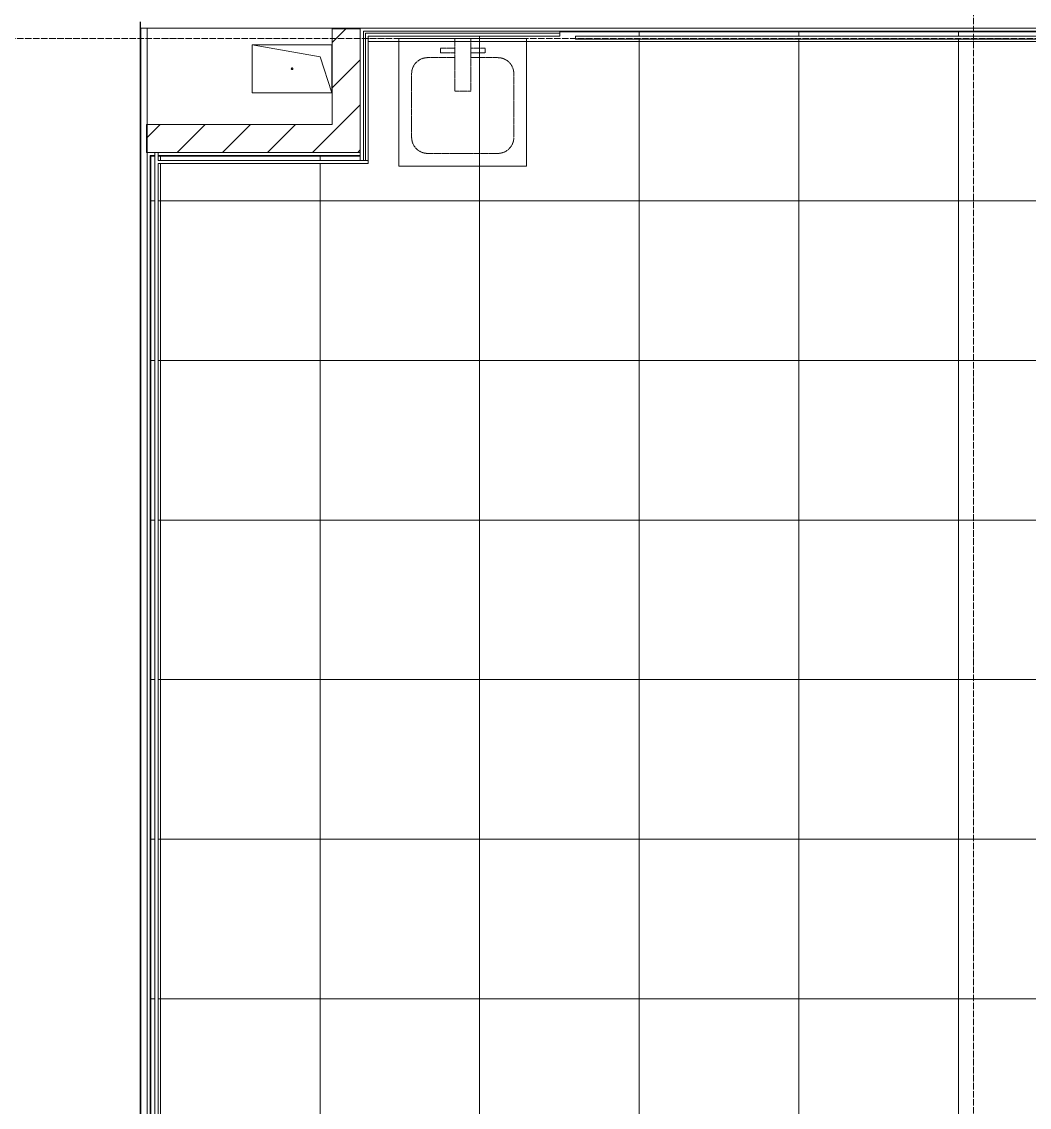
# Model space of a CAD drawing. Header units: millimetres. Extents: x -10915 to 60194, y -32941 to 46712.
# Drawn here: x 7168 to 10324, y 4946 to 8348 of the extents above; entities that cross this region are included whole.
import ezdxf

# ---------------------------------------------------------------- set-up
doc = ezdxf.new("R2010")
doc.units = ezdxf.units.MM
doc.linetypes.add('200_ШТРИХ_ш1п0_6_', pattern=[1.6, 1, -0.6])
doc.linetypes.add('ADSK_Линия сетки', pattern=[25, 20, -2.5, 0, -2.5])
for name, color, linetype, lineweight in [('Обобщенные модели', 7, 'Continuous', 18), ('Оси', 7, 'Continuous', 9), ('Перекрытие штриховка', 7, 'Continuous', 18), ('Сантехника', 7, 'Continuous', 18), ('Стены внутренние', 7, 'Continuous', 18), ('Стены несущие', 7, 'Continuous', 30), ('Стены отделка', 7, 'Continuous', 30), ('Стены штриховка', 7, 'Continuous', 9)]:
    doc.layers.add(name, color=color, linetype=linetype, lineweight=lineweight)
pattern_1 = [(45, (0, 0), (-70.7107, 70.7107), [])]

# ---------------------------------------------------------------- blocks, each defined once
blk = doc.blocks.new('GM_Отверстие прямоугольное _в плите_ - Отверстие-V33-План полов 2-го этажа')
at = {"layer": 'Обобщенные модели'}
for p, q in [((-75, -125), (-75, 125)), ((-75, 125), (75, 125)), ((75, 125), (-75, 125)), ((-75, 125), (-75, -125)), ((-37.5, 87.5), (75, 125)), ((75, 125), (75, -125)), ((75, -125), (75, 125)), ((-75, -125), (-37.5, 87.5)), ((75, -125), (-75, -125)), ((-75, -125), (75, -125))]:
    blk.add_line(p, q, dxfattribs=at)
for start, end in [(360, 180), (180, 360), (60, 165), (300, 360), (195, 270)]:
    blk.add_arc((0, 0), 2.5, start, end, dxfattribs=at)
blk = doc.blocks.new('SND_2D_Раковина - 400х400-V69-План полов 2-го этажа')
at = {"layer": 'Сантехника', "linetype": '200_ШТРИХ_ш1п0_6_'}
for p, q in [((200, 180), (-200, 180)), ((-200, 180), (-200, -220)), ((-200, -220), (-200, 180)), ((-200, 180), (200, 180)), ((-25, 180), (-25, 15)), ((25, 15), (25, 180)), ((200, -220), (200, 180)), ((200, 180), (200, -220)), ((-70, 150), (-25, 150)), ((-70, 135), (-70, 150)), ((70, 150), (25, 150)), ((70, 135), (70, 150)), ((-110, 120), (-25, 120)), ((-25, 135), (-70, 135)), ((25, 135), (70, 135)), ((25, 120), (110, 120)), ((-160, -130), (-160, 70)), ((160, 70), (160, -130)), ((-25, 15), (25, 15)), ((110, -180), (-110, -180)), ((-200, -220), (200, -220)), ((200, -220), (-200, -220))]:
    blk.add_line(p, q, dxfattribs=at)
for centre, start, end in [((-110, 70), 90, 180), ((110, 70), 0, 90), ((-110, -130), 180, 270), ((110, -130), 270, 0)]:
    blk.add_arc(centre, 50, start, end, dxfattribs=at)

msp = doc.modelspace()

# ---------------------------------------------------------------- hatches: boundary and pattern name
at = {"layer": 'Перекрытие штриховка', "lineweight": 9, "true_color": 0x787878}
h = msp.add_hatch(dxfattribs=at)
h.set_pattern_fill('FP_65', color=8, style=0, pattern_type=2)
h.set_pattern_definition([(0, (33102.2, 9285.6), (0, 500), []), (90, (33102.2, 9285.6), (-500, 3e-14), [])])
h.paths.add_polyline_path([(15926.198, 2430.232), (15926.198, 2433.232), (15923.198, 2433.232), (15923.198, 2430.232)])
h.paths.add_polyline_path([(15928.198, 2428.232), (15928.198, 2430.232), (15926.198, 2430.232)])
h.paths.add_polyline_path([(7572.598, 2610.232), (7570.598, 2608.232), (7572.598, 2608.232)])
h.paths.add_polyline_path([(13654.144, 2430.232), (15913.198, 2430.232), (15913.198, 2433.232), (13654.144, 2433.232), (13654.144, 2613.232), (12619.139, 2613.232), (12619.139, 2433.232), (8024.14, 2433.232), (8024.14, 2613.232), (7585.598, 2613.232), (7585.598, 7926), (7572.598, 7926), (7572.598, 2610.232), (8019.14, 2610.232), (8019.14, 2608.232), (8021.14, 2608.232), (8021.14, 2430.232), (12622.139, 2430.232), (12622.139, 2608.232), (12624.139, 2608.232), (12624.239, 2610.232), (13649.144, 2610.232), (13649.144, 2608.232), (13651.144, 2608.232), (13651.144, 2430.232)])
h.paths.add_polyline_path([(13664.144, 2443.232), (15913.198, 2443.232), (15913.198, 8292.642), (15055.698, 8292.642), (15055.698, 8302.642), (15923.198, 8302.642), (15923.198, 2443.232), (15926.198, 2443.232), (15926.198, 8315.642), (15058.198, 8315.642), (15058.198, 8347.642), (15048.198, 8347.642), (15048.198, 8657.642), (14963.198, 8657.642), (14963.198, 8666.642), (14973.198, 8666.642), (14973.198, 8718.642), (14988.198, 8718.642), (14988.198, 8727.642), (14972.805, 8727.642), (14970.903, 8724.348), (14965.198, 8727.642), (14961.258, 8727.642), (14936.243, 8684.315), (14927.583, 8689.315), (14923.083, 8681.521), (14843.198, 8727.642), (13753.198, 8727.642), (13673.312, 8681.521), (13668.812, 8689.315), (13659.59, 8685.289), (13634.152, 8727.642), (13631.198, 8727.642), (13625.492, 8724.348), (13623.198, 8727.642), (13608.198, 8727.642), (13608.198, 8718.642), (13623.198, 8718.642), (13623.198, 8666.642), (13633.198, 8666.642), (13633.198, 8657.642), (13548.198, 8657.642), (13548.198, 8347.642), (13538.198, 8346.872), (13538.198, 8315.642), (8853.598, 8315.642), (8853.598, 8302.642), (8253.598, 8302.642), (8253.598, 7903), (7595.598, 7903), (7595.598, 2623.232), (8034.14, 2623.232), (8034.14, 2443.232), (12609.139, 2443.232), (12609.139, 2623.232), (13664.144, 2623.232), (13664.144, 2478.232)])
h.paths.add_polyline_path([(8140.598, 7913), (8228.598, 7913), (8228.105, 7926), (7595.598, 7926), (7595.598, 7913), (8107.34, 7913)])
h.paths.add_polyline_path([(7570.598, 7926), (7572.598, 7926), (7570.598, 7928)])
h.paths.add_polyline_path([(13539.453, 8292.642), (8903.098, 8292.642), (8903.098, 8302.642), (13555.698, 8302.642), (13555.698, 8292.642), (13548.198, 8292.642)])
h.paths.add_polyline_path([(15926.198, 8315.642), (15928.198, 8315.642), (15928.198, 8317.642)])
h.paths.add_polyline_path([(15907.463, 8327.642), (15938.198, 8327.642), (15938.198, 8347.642), (15865, 8347.642), (15865, 8327.642)])
at = {"layer": 'Стены внутренние', "lineweight": 9, "true_color": 0x005b00}
h = msp.add_hatch(dxfattribs=at)
h.set_pattern_fill('FP_5', color=98, style=0, pattern_type=2)
h.set_pattern_definition(pattern_1)
h.paths.add_polyline_path([(8228.598, 7938), (8228.598, 8325), (8140.598, 8325), (8140.598, 7938)])
h = msp.add_hatch(dxfattribs=at)
h.set_pattern_fill('FP_5', color=98, style=0, pattern_type=2)
h.set_pattern_definition(pattern_1)
h.paths.add_polyline_path([(8009.14, 7938), (8140.598, 7938), (8140.598, 8026), (7560.598, 8026), (7560.598, 7938), (7699.016, 7938)])

# ---------------------------------------------------------------- linework, layer by layer
at = {"layer": 'Оси', "linetype": 'ADSK_Линия сетки'}
for p, q in [((10149.565, -5289.091), (10149.565, 21857.733)), ((-10114.729, 8295), (56004.853, 8295))]:
    msp.add_line(p, q, dxfattribs=at)
at = {"layer": 'Стены несущие'}
for p, q in [((7540.598, 2398.232), (7540.598, 8347.642)), ((7540.598, 8327.686), (7540.598, 2398.232))]:
    msp.add_line(p, q, dxfattribs=at)
at = {"layer": 'Стены отделка', "lineweight": 9}
for p, q in [((7540.598, 8327.686), (7560.598, 8327.686)), ((9859.46, 8327.642), (7540.598, 8327.642)), ((7560.598, 8327.686), (7560.598, 2398.232)), ((8140.598, 8325), (8140.598, 8026)), ((8228.598, 8325), (8140.598, 8325)), ((8228.598, 7913), (8228.598, 8327.642)), ((8853.598, 8302.642), (8253.598, 8302.642)), ((8253.598, 8302.642), (8253.598, 7903)), ((8853.598, 8315.642), (13538.198, 8315.642)), ((8853.598, 8302.642), (8853.598, 8315.642)), ((13555.698, 8302.642), (8903.098, 8302.642)), ((8903.098, 8302.642), (8903.098, 8292.642)), ((8903.098, 8292.642), (13555.698, 8292.642)), ((8140.598, 8026), (7558.598, 8026)), ((7558.598, 8026), (7558.598, 7938)), ((8228.598, 7938), (7558.598, 7938)), ((7572.598, 7926), (7585.598, 7926)), ((7572.598, 2610.232), (7572.598, 7926)), ((7585.598, 7926), (7585.598, 2613.232)), ((7595.598, 7926), (8228.598, 7926)), ((7595.598, 7913), (7595.598, 7926)), ((8228.598, 7913), (7595.598, 7913)), ((7595.598, 2623.232), (7595.598, 7903)), ((7595.598, 7903), (8253.598, 7903))]:
    msp.add_line(p, q, dxfattribs=at)
at = {"layer": 'Стены штриховка'}
for p, q in [((8238.598, 8317.642), (13538.198, 8317.642)), ((8238.598, 8317.642), (8238.598, 7913)), ((8853.598, 8311.642), (8244.598, 8311.642)), ((8244.598, 8311.642), (8244.598, 7913)), ((8853.598, 8317.642), (8853.598, 8315.642)), ((13538.198, 8327.642), (9859.46, 8327.642)), ((7570.598, 7928), (7585.598, 7928)), ((7570.598, 2608.232), (7570.598, 7928)), ((7585.598, 7926), (7585.598, 7938)), ((7595.598, 7926), (7595.598, 7938)), ((7595.598, 7928), (8228.598, 7928)), ((8253.598, 7913), (8228.598, 7913))]:
    msp.add_line(p, q, dxfattribs=at)

# ---------------------------------------------------------------- block references
at = {"layer": 'Обобщенные модели', "rotation": 269.9999999999997}
msp.add_blockref('GM_Отверстие прямоугольное _в плите_ - Отверстие-V33-План полов 2-го этажа', (8015, 8200.201), dxfattribs=at)
at = {"layer": 'Сантехника', "linetype": '200_ШТРИХ_ш1п0_6_'}
msp.add_blockref('SND_2D_Раковина - 400х400-V69-План полов 2-го этажа', (8549.565, 8115), dxfattribs=at)

doc.saveas('drawing.dxf')
